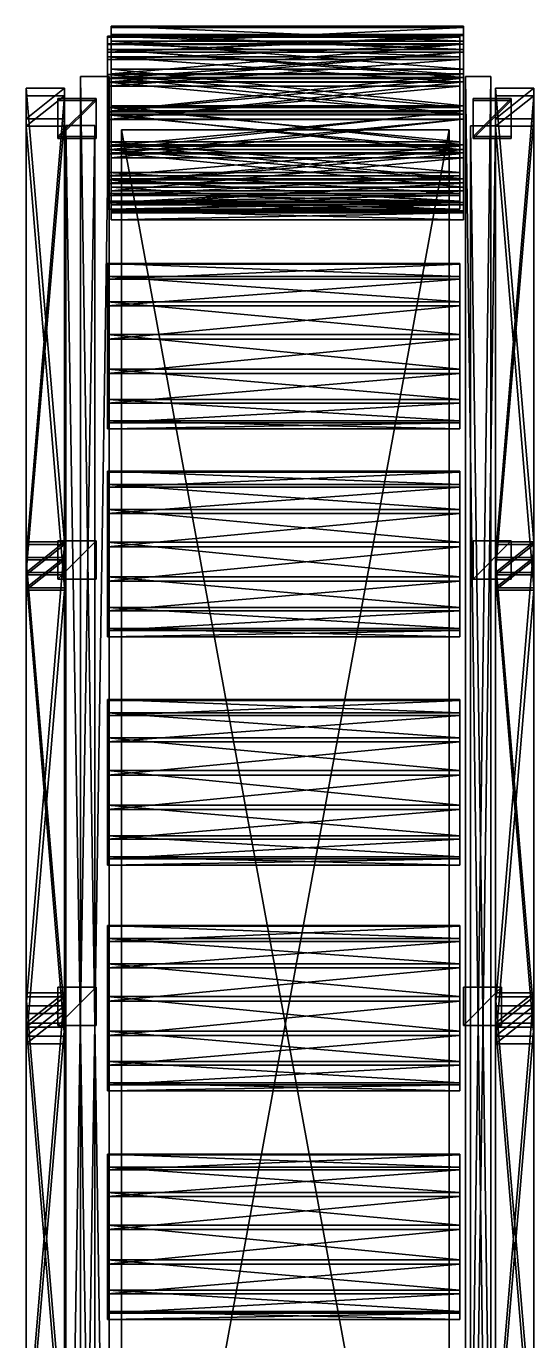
# Model space of a CAD drawing. Header units: millimetres. Extents: x -3897 to -3886, y 6820 to 7007.
# Drawn here: x -3896.8 to -3886.45, y 6979.79 to 7006.59 of the extents above; entities that cross this region are included whole.
import ezdxf

# ---------------------------------------------------------------- set-up
doc = ezdxf.new("R2010")
doc.units = ezdxf.units.MM
doc.header["$MEASUREMENT"] = 0
for name, color, linetype in [('BELT', 7, 'CONTINUOUS'), ('BELT01', 7, 'CONTINUOUS'), ('BELT02', 7, 'CONTINUOUS'), ('BELT03', 7, 'CONTINUOUS'), ('BELT04', 7, 'CONTINUOUS'), ('BELT05', 7, 'CONTINUOUS'), ('LEG', 7, 'CONTINUOUS'), ('LEG01', 7, 'CONTINUOUS'), ('LEG03', 7, 'CONTINUOUS'), ('LEG04', 7, 'CONTINUOUS'), ('LEG05', 7, 'CONTINUOUS'), ('LEG07', 7, 'CONTINUOUS'), ('LEG08', 7, 'CONTINUOUS'), ('LEG09', 7, 'CONTINUOUS'), ('OBJECT01', 7, 'CONTINUOUS'), ('OBJECT02', 7, 'CONTINUOUS'), ('OBJECT04', 7, 'CONTINUOUS'), ('OBJECT05', 7, 'CONTINUOUS'), ('OBJECT07', 7, 'CONTINUOUS'), ('OBJECT08', 7, 'CONTINUOUS'), ('OBJECT09', 7, 'CONTINUOUS'), ('OBJECT10', 7, 'CONTINUOUS'), ('OBJECT11', 7, 'CONTINUOUS'), ('OBJECT12', 7, 'CONTINUOUS'), ('OBJECT14', 7, 'CONTINUOUS'), ('OBJECT15', 7, 'CONTINUOUS'), ('OBJECT16', 7, 'CONTINUOUS')]:
    doc.layers.add(name, color=color, linetype=linetype)

msp = doc.modelspace()

# ---------------------------------------------------------------- meshes
at = {"layer": 'BELT', "color": 7}
mesh = msp.add_polyface(dxfattribs=at)
corners = [(-3894.856, 6968.02, 13.664), (-3888.174, 6968.02, 13.664), (-3888.174, 6968.02, 13.887), (-3894.856, 6968.02, 13.887), (-3894.856, 7004.478, 13.664), (-3888.174, 7004.478, 13.664), (-3888.174, 7004.478, 13.887), (-3894.856, 7004.478, 13.887)]
mesh.append_faces([[corners[k] for k in face] for face in [(0, 2, 3), (0, 5, 1), (1, 6, 2), (2, 7, 3), (3, 4, 0), (4, 6, 5)]], dxfattribs={"vtx0": -1, "color": 7})
mesh.append_faces([[corners[k] for k in face] for face in [(0, 1, 2), (0, 4, 5), (1, 5, 6), (2, 6, 7), (3, 7, 4), (4, 7, 6)]], dxfattribs={"vtx2": -1, "color": 7})
at = {"layer": 'BELT01', "color": 7}
mesh = msp.add_polyface(dxfattribs=at)
corners = [(-3894.856, 6968.02, 17.477), (-3888.174, 6968.02, 17.477), (-3888.174, 6968.02, 17.7), (-3894.856, 6968.02, 17.7), (-3894.856, 7004.478, 17.477), (-3888.174, 7004.478, 17.477), (-3888.174, 7004.478, 17.7), (-3894.856, 7004.478, 17.7)]
mesh.append_faces([[corners[k] for k in face] for face in [(0, 2, 3), (0, 5, 1), (1, 6, 2), (2, 7, 3), (3, 4, 0), (4, 6, 5)]], dxfattribs={"vtx0": -1, "color": 7})
mesh.append_faces([[corners[k] for k in face] for face in [(0, 1, 2), (0, 4, 5), (1, 5, 6), (2, 6, 7), (3, 7, 4), (4, 7, 6)]], dxfattribs={"vtx2": -1, "color": 7})
at = {"layer": 'BELT02', "color": 7}
mesh = msp.add_polyface(dxfattribs=at)
corners = [(-3887.844, 6966.96, 15.514), (-3887.328, 6966.96, 15.514), (-3887.328, 6966.96, 15.956), (-3887.844, 6966.96, 15.956), (-3887.844, 7005.561, 15.514), (-3887.328, 7005.561, 15.514), (-3887.328, 7005.561, 15.956), (-3887.844, 7005.561, 15.956)]
mesh.append_faces([[corners[k] for k in face] for face in [(0, 2, 3), (0, 5, 1), (1, 6, 2), (2, 7, 3), (3, 4, 0), (4, 6, 5)]], dxfattribs={"vtx0": -1, "color": 7})
mesh.append_faces([[corners[k] for k in face] for face in [(0, 1, 2), (0, 4, 5), (1, 5, 6), (2, 6, 7), (3, 7, 4), (4, 7, 6)]], dxfattribs={"vtx2": -1, "color": 7})
at = {"layer": 'BELT03', "color": 7}
mesh = msp.add_polyface(dxfattribs=at)
corners = [(-3895.696, 6966.96, 15.421), (-3895.109, 6966.96, 15.421), (-3895.109, 6966.96, 15.924), (-3895.696, 6966.96, 15.924), (-3895.696, 7005.561, 15.421), (-3895.109, 7005.561, 15.421), (-3895.109, 7005.561, 15.924), (-3895.696, 7005.561, 15.924)]
mesh.append_faces([[corners[k] for k in face] for face in [(0, 2, 3), (0, 5, 1), (1, 6, 2), (2, 7, 3), (3, 4, 0), (4, 6, 5)]], dxfattribs={"vtx0": -1, "color": 7})
mesh.append_faces([[corners[k] for k in face] for face in [(0, 1, 2), (0, 4, 5), (1, 5, 6), (2, 6, 7), (3, 7, 4), (4, 7, 6)]], dxfattribs={"vtx2": -1, "color": 7})
at = {"layer": 'BELT04', "color": 7}
mesh = msp.add_polyface(dxfattribs=at)
corners = [(-3887.745, 6967.965, 7.896), (-3887.23, 6967.965, 7.896), (-3887.23, 6967.965, 8.338), (-3887.745, 6967.965, 8.338), (-3887.745, 7004.556, 7.896), (-3887.23, 7004.556, 7.896), (-3887.23, 7004.556, 8.338), (-3887.745, 7004.556, 8.338)]
mesh.append_faces([[corners[k] for k in face] for face in [(0, 2, 3), (0, 5, 1), (1, 6, 2), (2, 7, 3), (3, 4, 0), (4, 6, 5)]], dxfattribs={"vtx0": -1, "color": 7})
mesh.append_faces([[corners[k] for k in face] for face in [(0, 1, 2), (0, 4, 5), (1, 5, 6), (2, 6, 7), (3, 7, 4), (4, 7, 6)]], dxfattribs={"vtx2": -1, "color": 7})
at = {"layer": 'BELT05', "color": 7}
mesh = msp.add_polyface(dxfattribs=at)
corners = [(-3895.992, 6967.96, 7.892), (-3895.405, 6967.96, 7.892), (-3895.405, 6967.96, 8.322), (-3895.992, 6967.96, 8.322), (-3895.992, 7004.561, 7.892), (-3895.405, 7004.561, 7.892), (-3895.405, 7004.561, 8.322), (-3895.992, 7004.561, 8.322)]
mesh.append_faces([[corners[k] for k in face] for face in [(0, 2, 3), (0, 5, 1), (1, 6, 2), (2, 7, 3), (3, 4, 0), (4, 6, 5)]], dxfattribs={"vtx0": -1, "color": 7})
mesh.append_faces([[corners[k] for k in face] for face in [(0, 1, 2), (0, 4, 5), (1, 5, 6), (2, 6, 7), (3, 7, 4), (4, 7, 6)]], dxfattribs={"vtx2": -1, "color": 7})
at = {"layer": 'LEG', "color": 7}
mesh = msp.add_polyface(dxfattribs=at)
corners = [(-3896.155, 6986.219, 15.454), (-3895.377, 6986.219, 15.454), (-3895.377, 6986.997, 15.454), (-3896.155, 6986.997, 15.454), (-3896.155, 6986.219, 0), (-3895.377, 6986.219, 0), (-3895.377, 6986.997, 0), (-3896.155, 6986.997, 0)]
mesh.append_faces([[corners[k] for k in face] for face in [(0, 2, 3), (0, 5, 1), (1, 6, 2), (2, 7, 3), (3, 4, 0), (4, 6, 5)]], dxfattribs={"vtx0": -1, "color": 7})
mesh.append_faces([[corners[k] for k in face] for face in [(0, 1, 2), (0, 4, 5), (1, 5, 6), (2, 6, 7), (3, 7, 4), (4, 7, 6)]], dxfattribs={"vtx2": -1, "color": 7})
at = {"layer": 'LEG01', "color": 7}
mesh = msp.add_polyface(dxfattribs=at)
corners = [(-3887.885, 6986.219, 15.454), (-3887.107, 6986.219, 15.454), (-3887.107, 6986.997, 15.454), (-3887.885, 6986.997, 15.454), (-3887.885, 6986.219, 0), (-3887.107, 6986.219, 0), (-3887.107, 6986.997, 0), (-3887.885, 6986.997, 0)]
mesh.append_faces([[corners[k] for k in face] for face in [(0, 2, 3), (0, 5, 1), (1, 6, 2), (2, 7, 3), (3, 4, 0), (4, 6, 5)]], dxfattribs={"vtx0": -1, "color": 7})
mesh.append_faces([[corners[k] for k in face] for face in [(0, 1, 2), (0, 4, 5), (1, 5, 6), (2, 6, 7), (3, 7, 4), (4, 7, 6)]], dxfattribs={"vtx2": -1, "color": 7})
at = {"layer": 'LEG03', "color": 7}
mesh = msp.add_polyface(dxfattribs=at)
corners = [(-3896.801, 6995.406, 14.428), (-3896.023, 6995.406, 14.428), (-3896.023, 6996.023, 13.955), (-3896.801, 6996.023, 13.955), (-3896.801, 6985.998, 2.168), (-3896.023, 6985.998, 2.168), (-3896.023, 6986.615, 1.694), (-3896.801, 6986.615, 1.694)]
mesh.append_faces([[corners[k] for k in face] for face in [(0, 2, 3), (0, 5, 1), (1, 6, 2), (2, 7, 3), (3, 4, 0), (4, 6, 5)]], dxfattribs={"vtx0": -1, "color": 7})
mesh.append_faces([[corners[k] for k in face] for face in [(0, 1, 2), (0, 4, 5), (1, 5, 6), (2, 6, 7), (3, 7, 4), (4, 7, 6)]], dxfattribs={"vtx2": -1, "color": 7})
at = {"layer": 'LEG04', "color": 7}
mesh = msp.add_polyface(dxfattribs=at)
corners = [(-3896.801, 6986.263, 14.428), (-3896.023, 6986.263, 14.428), (-3896.023, 6986.88, 13.955), (-3896.801, 6986.88, 13.955), (-3896.801, 6976.855, 2.168), (-3896.023, 6976.855, 2.168), (-3896.023, 6977.472, 1.694), (-3896.801, 6977.472, 1.694)]
mesh.append_faces([[corners[k] for k in face] for face in [(0, 2, 3), (0, 5, 1), (1, 6, 2), (2, 7, 3), (3, 4, 0), (4, 6, 5)]], dxfattribs={"vtx0": -1, "color": 7})
mesh.append_faces([[corners[k] for k in face] for face in [(0, 1, 2), (0, 4, 5), (1, 5, 6), (2, 6, 7), (3, 7, 4), (4, 7, 6)]], dxfattribs={"vtx2": -1, "color": 7})
at = {"layer": 'LEG05', "color": 7}
mesh = msp.add_polyface(dxfattribs=at)
corners = [(-3896.801, 7004.549, 14.428), (-3896.023, 7004.549, 14.428), (-3896.023, 7005.166, 13.955), (-3896.801, 7005.166, 13.955), (-3896.801, 6995.141, 2.168), (-3896.023, 6995.141, 2.168), (-3896.023, 6995.758, 1.694), (-3896.801, 6995.758, 1.694)]
mesh.append_faces([[corners[k] for k in face] for face in [(0, 2, 3), (0, 5, 1), (1, 6, 2), (2, 7, 3), (3, 4, 0), (4, 6, 5)]], dxfattribs={"vtx0": -1, "color": 7})
mesh.append_faces([[corners[k] for k in face] for face in [(0, 1, 2), (0, 4, 5), (1, 5, 6), (2, 6, 7), (3, 7, 4), (4, 7, 6)]], dxfattribs={"vtx2": -1, "color": 7})
at = {"layer": 'LEG07', "color": 7}
mesh = msp.add_polyface(dxfattribs=at)
corners = [(-3896.801, 6976.932, 14.02), (-3896.023, 6976.932, 14.02), (-3896.023, 6977.556, 14.485), (-3896.801, 6977.556, 14.485), (-3896.801, 6986.179, 1.637), (-3896.023, 6986.179, 1.637), (-3896.023, 6986.802, 2.103), (-3896.801, 6986.802, 2.103)]
mesh.append_faces([[corners[k] for k in face] for face in [(0, 2, 3), (0, 5, 1), (1, 6, 2), (2, 7, 3), (3, 4, 0), (4, 6, 5)]], dxfattribs={"vtx0": -1, "color": 7})
mesh.append_faces([[corners[k] for k in face] for face in [(0, 1, 2), (0, 4, 5), (1, 5, 6), (2, 6, 7), (3, 7, 4), (4, 7, 6)]], dxfattribs={"vtx2": -1, "color": 7})
at = {"layer": 'LEG08', "color": 7}
mesh = msp.add_polyface(dxfattribs=at)
corners = [(-3896.801, 6985.841, 14.02), (-3896.023, 6985.841, 14.02), (-3896.023, 6986.464, 14.485), (-3896.801, 6986.464, 14.485), (-3896.801, 6995.088, 1.637), (-3896.023, 6995.088, 1.637), (-3896.023, 6995.711, 2.103), (-3896.801, 6995.711, 2.103)]
mesh.append_faces([[corners[k] for k in face] for face in [(0, 2, 3), (0, 5, 1), (1, 6, 2), (2, 7, 3), (3, 4, 0), (4, 6, 5)]], dxfattribs={"vtx0": -1, "color": 7})
mesh.append_faces([[corners[k] for k in face] for face in [(0, 1, 2), (0, 4, 5), (1, 5, 6), (2, 6, 7), (3, 7, 4), (4, 7, 6)]], dxfattribs={"vtx2": -1, "color": 7})
at = {"layer": 'LEG09', "color": 7}
mesh = msp.add_polyface(dxfattribs=at)
corners = [(-3896.801, 6995.453, 14.02), (-3896.023, 6995.453, 14.02), (-3896.023, 6996.076, 14.485), (-3896.801, 6996.076, 14.485), (-3896.801, 7004.699, 1.637), (-3896.023, 7004.699, 1.637), (-3896.023, 7005.323, 2.103), (-3896.801, 7005.323, 2.103)]
mesh.append_faces([[corners[k] for k in face] for face in [(0, 2, 3), (0, 5, 1), (1, 6, 2), (2, 7, 3), (3, 4, 0), (4, 6, 5)]], dxfattribs={"vtx0": -1, "color": 7})
mesh.append_faces([[corners[k] for k in face] for face in [(0, 1, 2), (0, 4, 5), (1, 5, 6), (2, 6, 7), (3, 7, 4), (4, 7, 6)]], dxfattribs={"vtx2": -1, "color": 7})
at = {"layer": 'OBJECT01', "color": 7}
mesh = msp.add_polyface(dxfattribs=at)
corners = [(-3896.155, 6995.317, 15.454), (-3895.377, 6995.317, 15.454), (-3895.377, 6996.095, 15.454), (-3896.155, 6996.095, 15.454), (-3896.155, 6995.317, 0), (-3895.377, 6995.317, 0), (-3895.377, 6996.095, 0), (-3896.155, 6996.095, 0), (-3887.688, 6995.317, 15.454), (-3886.91, 6995.317, 15.454), (-3886.91, 6996.095, 15.454), (-3887.688, 6996.095, 15.454), (-3887.688, 6995.317, 0), (-3886.91, 6995.317, 0), (-3886.91, 6996.095, 0), (-3887.688, 6996.095, 0)]
mesh.append_faces([[corners[k] for k in face] for face in [(0, 2, 3), (0, 5, 1), (1, 6, 2), (2, 7, 3), (3, 4, 0), (4, 6, 5), (8, 10, 11), (8, 13, 9), (9, 14, 10), (10, 15, 11), (11, 12, 8), (12, 14, 13)]], dxfattribs={"vtx0": -1, "color": 7})
mesh.append_faces([[corners[k] for k in face] for face in [(0, 1, 2), (0, 4, 5), (1, 5, 6), (2, 6, 7), (3, 7, 4), (4, 7, 6), (8, 9, 10), (8, 12, 13), (9, 13, 14), (10, 14, 15), (11, 15, 12), (12, 15, 14)]], dxfattribs={"vtx2": -1, "color": 7})
at = {"layer": 'OBJECT02', "color": 7}
mesh = msp.add_polyface(dxfattribs=at)
corners = [(-3896.155, 7004.341, 15.454), (-3895.377, 7004.341, 15.454), (-3895.377, 7005.118, 15.454), (-3896.155, 7005.118, 15.454), (-3896.155, 7004.341, 0), (-3895.377, 7004.341, 0), (-3895.377, 7005.118, 0), (-3896.155, 7005.118, 0), (-3887.688, 7004.341, 15.454), (-3886.91, 7004.341, 15.454), (-3886.91, 7005.118, 15.454), (-3887.688, 7005.118, 15.454), (-3887.688, 7004.341, 0), (-3886.91, 7004.341, 0), (-3886.91, 7005.118, 0), (-3887.688, 7005.118, 0)]
mesh.append_faces([[corners[k] for k in face] for face in [(0, 2, 3), (0, 5, 1), (1, 6, 2), (2, 7, 3), (3, 4, 0), (4, 6, 5), (8, 10, 11), (8, 13, 9), (9, 14, 10), (10, 15, 11), (11, 12, 8), (12, 14, 13)]], dxfattribs={"vtx0": -1, "color": 7})
mesh.append_faces([[corners[k] for k in face] for face in [(0, 1, 2), (0, 4, 5), (1, 5, 6), (2, 6, 7), (3, 7, 4), (4, 7, 6), (8, 9, 10), (8, 12, 13), (9, 13, 14), (10, 14, 15), (11, 15, 12), (12, 15, 14)]], dxfattribs={"vtx2": -1, "color": 7})
at = {"layer": 'OBJECT04', "color": 7}
mesh = msp.add_polyface(dxfattribs=at)
corners = [(-3896.155, 7004.297, 15.454), (-3895.377, 7004.297, 15.454), (-3895.377, 7005.075, 15.454), (-3896.155, 7005.075, 15.454), (-3896.155, 7004.297, 0), (-3895.377, 7004.297, 0), (-3895.377, 7005.075, 0), (-3896.155, 7005.075, 0), (-3887.688, 7004.297, 15.454), (-3886.91, 7004.297, 15.454), (-3886.91, 7005.075, 15.454), (-3887.688, 7005.075, 15.454), (-3887.688, 7004.297, 0), (-3886.91, 7004.297, 0), (-3886.91, 7005.075, 0), (-3887.688, 7005.075, 0)]
mesh.append_faces([[corners[k] for k in face] for face in [(0, 2, 3), (0, 5, 1), (1, 6, 2), (2, 7, 3), (3, 4, 0), (4, 6, 5), (8, 10, 11), (8, 13, 9), (9, 14, 10), (10, 15, 11), (11, 12, 8), (12, 14, 13)]], dxfattribs={"vtx0": -1, "color": 7})
mesh.append_faces([[corners[k] for k in face] for face in [(0, 1, 2), (0, 4, 5), (1, 5, 6), (2, 6, 7), (3, 7, 4), (4, 7, 6), (8, 9, 10), (8, 12, 13), (9, 13, 14), (10, 14, 15), (11, 15, 12), (12, 15, 14)]], dxfattribs={"vtx2": -1, "color": 7})
at = {"layer": 'OBJECT05', "color": 7}
mesh = msp.add_polyface(dxfattribs=at)
corners = [(-3887.959, 7003.175, 14.965), (-3895.142, 7003.606, 14.404), (-3887.959, 7003.606, 14.404), (-3895.142, 7003.175, 14.965), (-3895.142, 7004.229, 14.067), (-3887.959, 7004.229, 14.067), (-3895.142, 7004.934, 14.012), (-3887.959, 7004.934, 14.012), (-3895.142, 7005.601, 14.249), (-3887.959, 7005.601, 14.249), (-3895.142, 7006.114, 14.737), (-3887.959, 7006.114, 14.737), (-3895.142, 7006.384, 15.391), (-3887.959, 7006.384, 15.391), (-3895.142, 7006.365, 16.099), (-3887.959, 7006.365, 16.099), (-3895.142, 7006.06, 16.737), (-3887.959, 7006.06, 16.737), (-3895.142, 7005.521, 17.196), (-3887.959, 7005.521, 17.196), (-3895.142, 7004.842, 17.397), (-3887.959, 7004.842, 17.397), (-3895.142, 7004.14, 17.304), (-3887.959, 7004.14, 17.304), (-3895.142, 7003.537, 16.933), (-3887.959, 7003.537, 16.933), (-3895.142, 7003.137, 16.349), (-3887.959, 7003.137, 16.349), (-3895.142, 7003.009, 15.653), (-3887.959, 7003.009, 15.653), (-3887.959, 7004.71, 15.7), (-3895.142, 7004.71, 15.7)]
mesh.append_faces([[corners[k] for k in face] for face in [(0, 1, 2), (2, 4, 5), (5, 6, 7), (7, 8, 9), (9, 10, 11), (11, 12, 13), (13, 14, 15), (15, 16, 17), (17, 18, 19), (19, 20, 21), (21, 22, 23), (23, 24, 25), (25, 26, 27), (27, 28, 29), (29, 3, 0)]], dxfattribs={"vtx0": -1, "color": 7})
mesh.append_faces([[corners[k] for k in face] for face in [(2, 30, 0), (5, 30, 2), (7, 30, 5), (9, 30, 7), (11, 30, 9), (13, 30, 11), (15, 30, 13), (17, 30, 15), (19, 30, 17), (21, 30, 19), (23, 30, 21), (25, 30, 23), (27, 30, 25), (29, 30, 27), (0, 30, 29), (3, 31, 1), (1, 31, 4), (4, 31, 6), (6, 31, 8), (8, 31, 10), (10, 31, 12), (12, 31, 14), (14, 31, 16), (16, 31, 18), (18, 31, 20), (20, 31, 22), (22, 31, 24), (24, 31, 26), (26, 31, 28), (28, 31, 3)]], dxfattribs={"vtx0": -1, "vtx1": -1, "color": 7})
mesh.append_faces([[corners[k] for k in face] for face in [(0, 3, 1), (2, 1, 4), (5, 4, 6), (7, 6, 8), (9, 8, 10), (11, 10, 12), (13, 12, 14), (15, 14, 16), (17, 16, 18), (19, 18, 20), (21, 20, 22), (23, 22, 24), (25, 24, 26), (27, 26, 28), (29, 28, 3)]], dxfattribs={"vtx2": -1, "color": 7})
at = {"layer": 'OBJECT07', "color": 7}
mesh = msp.add_polyface(dxfattribs=at)
corners = [(-3887.231, 6977.12, 14.428), (-3886.453, 6977.12, 14.428), (-3886.453, 6977.737, 13.955), (-3887.231, 6977.737, 13.955), (-3887.231, 6967.712, 2.168), (-3886.453, 6967.712, 2.168), (-3886.453, 6968.329, 1.694), (-3887.231, 6968.329, 1.694), (-3887.231, 6995.406, 14.428), (-3886.453, 6995.406, 14.428), (-3886.453, 6996.023, 13.955), (-3887.231, 6996.023, 13.955), (-3887.231, 6985.998, 2.168), (-3886.453, 6985.998, 2.168), (-3886.453, 6986.615, 1.694), (-3887.231, 6986.615, 1.694), (-3887.231, 6986.263, 14.428), (-3886.453, 6986.263, 14.428), (-3886.453, 6986.88, 13.955), (-3887.231, 6986.88, 13.955), (-3887.231, 6976.855, 2.168), (-3886.453, 6976.855, 2.168), (-3886.453, 6977.472, 1.694), (-3887.231, 6977.472, 1.694), (-3887.231, 7004.549, 14.428), (-3886.453, 7004.549, 14.428), (-3886.453, 7005.166, 13.955), (-3887.231, 7005.166, 13.955), (-3887.231, 6995.141, 2.168), (-3886.453, 6995.141, 2.168), (-3886.453, 6995.758, 1.694), (-3887.231, 6995.758, 1.694), (-3887.231, 6967.789, 14.02), (-3886.453, 6967.789, 14.02), (-3886.453, 6968.413, 14.485), (-3887.231, 6968.413, 14.485), (-3887.231, 6977.036, 1.637), (-3886.453, 6977.036, 1.637), (-3886.453, 6977.659, 2.103), (-3887.231, 6977.659, 2.103), (-3887.231, 6976.932, 14.02), (-3886.453, 6976.932, 14.02), (-3886.453, 6977.556, 14.485), (-3887.231, 6977.556, 14.485), (-3887.231, 6986.179, 1.637), (-3886.453, 6986.179, 1.637), (-3886.453, 6986.802, 2.103), (-3887.231, 6986.802, 2.103), (-3887.231, 6985.841, 14.02), (-3886.453, 6985.841, 14.02), (-3886.453, 6986.464, 14.485), (-3887.231, 6986.464, 14.485), (-3887.231, 6995.088, 1.637), (-3886.453, 6995.088, 1.637), (-3886.453, 6995.711, 2.103), (-3887.231, 6995.711, 2.103), (-3887.231, 6995.453, 14.02), (-3886.453, 6995.453, 14.02), (-3886.453, 6996.076, 14.485), (-3887.231, 6996.076, 14.485), (-3887.231, 7004.699, 1.637), (-3886.453, 7004.699, 1.637), (-3886.453, 7005.323, 2.103), (-3887.231, 7005.323, 2.103)]
mesh.append_faces([[corners[k] for k in face] for face in [(0, 2, 3), (0, 5, 1), (1, 6, 2), (2, 7, 3), (3, 4, 0), (4, 6, 5), (8, 10, 11), (8, 13, 9), (9, 14, 10), (10, 15, 11), (11, 12, 8), (12, 14, 13), (16, 18, 19), (16, 21, 17), (17, 22, 18), (18, 23, 19), (19, 20, 16), (20, 22, 21), (24, 26, 27), (24, 29, 25), (25, 30, 26), (26, 31, 27), (27, 28, 24), (28, 30, 29), (32, 34, 35), (32, 37, 33), (33, 38, 34), (34, 39, 35), (35, 36, 32), (36, 38, 37), (40, 42, 43), (40, 45, 41), (41, 46, 42), (42, 47, 43), (43, 44, 40), (44, 46, 45), (48, 50, 51), (48, 53, 49), (49, 54, 50), (50, 55, 51), (51, 52, 48), (52, 54, 53), (56, 58, 59), (56, 61, 57), (57, 62, 58), (58, 63, 59), (59, 60, 56), (60, 62, 61)]], dxfattribs={"vtx0": -1, "color": 7})
mesh.append_faces([[corners[k] for k in face] for face in [(0, 1, 2), (0, 4, 5), (1, 5, 6), (2, 6, 7), (3, 7, 4), (4, 7, 6), (8, 9, 10), (8, 12, 13), (9, 13, 14), (10, 14, 15), (11, 15, 12), (12, 15, 14), (16, 17, 18), (16, 20, 21), (17, 21, 22), (18, 22, 23), (19, 23, 20), (20, 23, 22), (24, 25, 26), (24, 28, 29), (25, 29, 30), (26, 30, 31), (27, 31, 28), (28, 31, 30), (32, 33, 34), (32, 36, 37), (33, 37, 38), (34, 38, 39), (35, 39, 36), (36, 39, 38), (40, 41, 42), (40, 44, 45), (41, 45, 46), (42, 46, 47), (43, 47, 44), (44, 47, 46), (48, 49, 50), (48, 52, 53), (49, 53, 54), (50, 54, 55), (51, 55, 52), (52, 55, 54), (56, 57, 58), (56, 60, 61), (57, 61, 62), (58, 62, 63), (59, 63, 60), (60, 63, 62)]], dxfattribs={"vtx2": -1, "color": 7})
at = {"layer": 'OBJECT08', "color": 7}
mesh = msp.add_polyface(dxfattribs=at)
corners = [(-3887.959, 6985.047, 14.965), (-3895.142, 6985.479, 14.404), (-3887.959, 6985.479, 14.404), (-3895.142, 6985.047, 14.965), (-3895.142, 6986.101, 14.067), (-3887.959, 6986.101, 14.067), (-3895.142, 6986.807, 14.012), (-3887.959, 6986.807, 14.012), (-3895.142, 6987.474, 14.249), (-3887.959, 6987.474, 14.249), (-3895.142, 6987.987, 14.737), (-3887.959, 6987.987, 14.737), (-3895.142, 6988.257, 15.391), (-3887.959, 6988.257, 15.391), (-3895.142, 6988.238, 16.099), (-3887.959, 6988.238, 16.099), (-3895.142, 6987.932, 16.737), (-3887.959, 6987.932, 16.737), (-3895.142, 6987.393, 17.196), (-3887.959, 6987.393, 17.196), (-3895.142, 6986.715, 17.397), (-3887.959, 6986.715, 17.397), (-3895.142, 6986.013, 17.304), (-3887.959, 6986.013, 17.304), (-3895.142, 6985.41, 16.933), (-3887.959, 6985.41, 16.933), (-3895.142, 6985.009, 16.349), (-3887.959, 6985.009, 16.349), (-3895.142, 6984.881, 15.653), (-3887.959, 6984.881, 15.653), (-3887.959, 6986.583, 15.7), (-3895.142, 6986.583, 15.7)]
mesh.append_faces([[corners[k] for k in face] for face in [(0, 1, 2), (2, 4, 5), (5, 6, 7), (7, 8, 9), (9, 10, 11), (11, 12, 13), (13, 14, 15), (15, 16, 17), (17, 18, 19), (19, 20, 21), (21, 22, 23), (23, 24, 25), (25, 26, 27), (27, 28, 29), (29, 3, 0)]], dxfattribs={"vtx0": -1, "color": 7})
mesh.append_faces([[corners[k] for k in face] for face in [(2, 30, 0), (5, 30, 2), (7, 30, 5), (9, 30, 7), (11, 30, 9), (13, 30, 11), (15, 30, 13), (17, 30, 15), (19, 30, 17), (21, 30, 19), (23, 30, 21), (25, 30, 23), (27, 30, 25), (29, 30, 27), (0, 30, 29), (3, 31, 1), (1, 31, 4), (4, 31, 6), (6, 31, 8), (8, 31, 10), (10, 31, 12), (12, 31, 14), (14, 31, 16), (16, 31, 18), (18, 31, 20), (20, 31, 22), (22, 31, 24), (24, 31, 26), (26, 31, 28), (28, 31, 3)]], dxfattribs={"vtx0": -1, "vtx1": -1, "color": 7})
mesh.append_faces([[corners[k] for k in face] for face in [(0, 3, 1), (2, 1, 4), (5, 4, 6), (7, 6, 8), (9, 8, 10), (11, 10, 12), (13, 12, 14), (15, 14, 16), (17, 16, 18), (19, 18, 20), (21, 20, 22), (23, 22, 24), (25, 24, 26), (27, 26, 28), (29, 28, 3)]], dxfattribs={"vtx2": -1, "color": 7})
at = {"layer": 'OBJECT09', "color": 7}
mesh = msp.add_polyface(dxfattribs=at)
corners = [(-3887.959, 6994.307, 14.965), (-3895.142, 6994.739, 14.404), (-3887.959, 6994.739, 14.404), (-3895.142, 6994.307, 14.965), (-3895.142, 6995.361, 14.067), (-3887.959, 6995.361, 14.067), (-3895.142, 6996.067, 14.012), (-3887.959, 6996.067, 14.012), (-3895.142, 6996.734, 14.249), (-3887.959, 6996.734, 14.249), (-3895.142, 6997.247, 14.737), (-3887.959, 6997.247, 14.737), (-3895.142, 6997.517, 15.391), (-3887.959, 6997.517, 15.391), (-3895.142, 6997.498, 16.099), (-3887.959, 6997.498, 16.099), (-3895.142, 6997.192, 16.737), (-3887.959, 6997.192, 16.737), (-3895.142, 6996.654, 17.196), (-3887.959, 6996.654, 17.196), (-3895.142, 6995.975, 17.397), (-3887.959, 6995.975, 17.397), (-3895.142, 6995.273, 17.304), (-3887.959, 6995.273, 17.304), (-3895.142, 6994.67, 16.933), (-3887.959, 6994.67, 16.933), (-3895.142, 6994.27, 16.349), (-3887.959, 6994.27, 16.349), (-3895.142, 6994.141, 15.653), (-3887.959, 6994.141, 15.653), (-3887.959, 6995.843, 15.7), (-3895.142, 6995.843, 15.7)]
mesh.append_faces([[corners[k] for k in face] for face in [(0, 1, 2), (2, 4, 5), (5, 6, 7), (7, 8, 9), (9, 10, 11), (11, 12, 13), (13, 14, 15), (15, 16, 17), (17, 18, 19), (19, 20, 21), (21, 22, 23), (23, 24, 25), (25, 26, 27), (27, 28, 29), (29, 3, 0)]], dxfattribs={"vtx0": -1, "color": 7})
mesh.append_faces([[corners[k] for k in face] for face in [(2, 30, 0), (5, 30, 2), (7, 30, 5), (9, 30, 7), (11, 30, 9), (13, 30, 11), (15, 30, 13), (17, 30, 15), (19, 30, 17), (21, 30, 19), (23, 30, 21), (25, 30, 23), (27, 30, 25), (29, 30, 27), (0, 30, 29), (3, 31, 1), (1, 31, 4), (4, 31, 6), (6, 31, 8), (8, 31, 10), (10, 31, 12), (12, 31, 14), (14, 31, 16), (16, 31, 18), (18, 31, 20), (20, 31, 22), (22, 31, 24), (24, 31, 26), (26, 31, 28), (28, 31, 3)]], dxfattribs={"vtx0": -1, "vtx1": -1, "color": 7})
mesh.append_faces([[corners[k] for k in face] for face in [(0, 3, 1), (2, 1, 4), (5, 4, 6), (7, 6, 8), (9, 8, 10), (11, 10, 12), (13, 12, 14), (15, 14, 16), (17, 16, 18), (19, 18, 20), (21, 20, 22), (23, 22, 24), (25, 24, 26), (27, 26, 28), (29, 28, 3)]], dxfattribs={"vtx2": -1, "color": 7})
at = {"layer": 'OBJECT10', "color": 7}
mesh = msp.add_polyface(dxfattribs=at)
corners = [(-3887.959, 7003.023, 14.965), (-3895.142, 7003.454, 14.404), (-3887.959, 7003.454, 14.404), (-3895.142, 7003.023, 14.965), (-3895.142, 7004.077, 14.067), (-3887.959, 7004.077, 14.067), (-3895.142, 7004.782, 14.012), (-3887.959, 7004.782, 14.012), (-3895.142, 7005.449, 14.249), (-3887.959, 7005.449, 14.249), (-3895.142, 7005.962, 14.737), (-3887.959, 7005.962, 14.737), (-3895.142, 7006.232, 15.391), (-3887.959, 7006.232, 15.391), (-3895.142, 7006.213, 16.099), (-3887.959, 7006.213, 16.099), (-3895.142, 7005.908, 16.737), (-3887.959, 7005.908, 16.737), (-3895.142, 7005.369, 17.196), (-3887.959, 7005.369, 17.196), (-3895.142, 7004.69, 17.397), (-3887.959, 7004.69, 17.397), (-3895.142, 7003.989, 17.304), (-3887.959, 7003.989, 17.304), (-3895.142, 7003.385, 16.933), (-3887.959, 7003.385, 16.933), (-3895.142, 7002.985, 16.349), (-3887.959, 7002.985, 16.349), (-3895.142, 7002.857, 15.653), (-3887.959, 7002.857, 15.653), (-3887.959, 7004.558, 15.7), (-3895.142, 7004.558, 15.7)]
mesh.append_faces([[corners[k] for k in face] for face in [(0, 1, 2), (2, 4, 5), (5, 6, 7), (7, 8, 9), (9, 10, 11), (11, 12, 13), (13, 14, 15), (15, 16, 17), (17, 18, 19), (19, 20, 21), (21, 22, 23), (23, 24, 25), (25, 26, 27), (27, 28, 29), (29, 3, 0)]], dxfattribs={"vtx0": -1, "color": 7})
mesh.append_faces([[corners[k] for k in face] for face in [(2, 30, 0), (5, 30, 2), (7, 30, 5), (9, 30, 7), (11, 30, 9), (13, 30, 11), (15, 30, 13), (17, 30, 15), (19, 30, 17), (21, 30, 19), (23, 30, 21), (25, 30, 23), (27, 30, 25), (29, 30, 27), (0, 30, 29), (3, 31, 1), (1, 31, 4), (4, 31, 6), (6, 31, 8), (8, 31, 10), (10, 31, 12), (12, 31, 14), (14, 31, 16), (16, 31, 18), (18, 31, 20), (20, 31, 22), (22, 31, 24), (24, 31, 26), (26, 31, 28), (28, 31, 3)]], dxfattribs={"vtx0": -1, "vtx1": -1, "color": 7})
mesh.append_faces([[corners[k] for k in face] for face in [(0, 3, 1), (2, 1, 4), (5, 4, 6), (7, 6, 8), (9, 8, 10), (11, 10, 12), (13, 12, 14), (15, 14, 16), (17, 16, 18), (19, 18, 20), (21, 20, 22), (23, 22, 24), (25, 24, 26), (27, 26, 28), (29, 28, 3)]], dxfattribs={"vtx2": -1, "color": 7})
at = {"layer": 'OBJECT11', "color": 7}
mesh = msp.add_polyface(dxfattribs=at)
corners = [(-3887.885, 7002.825, 14.892), (-3895.068, 7003.308, 14.263), (-3887.885, 7003.308, 14.263), (-3895.068, 7002.825, 14.892), (-3895.068, 7004.005, 13.886), (-3887.885, 7004.005, 13.886), (-3895.068, 7004.796, 13.824), (-3887.885, 7004.796, 13.824), (-3895.068, 7005.543, 14.09), (-3887.885, 7005.543, 14.09), (-3895.068, 7006.117, 14.636), (-3887.885, 7006.117, 14.636), (-3895.068, 7006.42, 15.369), (-3887.885, 7006.42, 15.369), (-3895.068, 7006.398, 16.161), (-3887.885, 7006.398, 16.161), (-3895.068, 7006.056, 16.876), (-3887.885, 7006.056, 16.876), (-3895.068, 7005.453, 17.391), (-3887.885, 7005.453, 17.391), (-3895.068, 7004.693, 17.615), (-3887.885, 7004.693, 17.615), (-3895.068, 7003.907, 17.511), (-3887.885, 7003.907, 17.511), (-3895.068, 7003.231, 17.096), (-3887.885, 7003.231, 17.096), (-3895.068, 7002.783, 16.442), (-3887.885, 7002.783, 16.442), (-3895.068, 7002.639, 15.662), (-3887.885, 7002.639, 15.662), (-3887.885, 7004.545, 15.714), (-3895.068, 7004.545, 15.714)]
mesh.append_faces([[corners[k] for k in face] for face in [(0, 1, 2), (2, 4, 5), (5, 6, 7), (7, 8, 9), (9, 10, 11), (11, 12, 13), (13, 14, 15), (15, 16, 17), (17, 18, 19), (19, 20, 21), (21, 22, 23), (23, 24, 25), (25, 26, 27), (27, 28, 29), (29, 3, 0)]], dxfattribs={"vtx0": -1, "color": 7})
mesh.append_faces([[corners[k] for k in face] for face in [(2, 30, 0), (5, 30, 2), (7, 30, 5), (9, 30, 7), (11, 30, 9), (13, 30, 11), (15, 30, 13), (17, 30, 15), (19, 30, 17), (21, 30, 19), (23, 30, 21), (25, 30, 23), (27, 30, 25), (29, 30, 27), (0, 30, 29), (3, 31, 1), (1, 31, 4), (4, 31, 6), (6, 31, 8), (8, 31, 10), (10, 31, 12), (12, 31, 14), (14, 31, 16), (16, 31, 18), (18, 31, 20), (20, 31, 22), (22, 31, 24), (24, 31, 26), (26, 31, 28), (28, 31, 3)]], dxfattribs={"vtx0": -1, "vtx1": -1, "color": 7})
mesh.append_faces([[corners[k] for k in face] for face in [(0, 3, 1), (2, 1, 4), (5, 4, 6), (7, 6, 8), (9, 8, 10), (11, 10, 12), (13, 12, 14), (15, 14, 16), (17, 16, 18), (19, 18, 20), (21, 20, 22), (23, 22, 24), (25, 24, 26), (27, 26, 28), (29, 28, 3)]], dxfattribs={"vtx2": -1, "color": 7})
at = {"layer": 'OBJECT12', "color": 7}
mesh = msp.add_polyface(dxfattribs=at)
corners = [(-3887.885, 7002.992, 14.892), (-3895.068, 7003.475, 14.263), (-3887.885, 7003.475, 14.263), (-3895.068, 7002.992, 14.892), (-3895.068, 7004.172, 13.886), (-3887.885, 7004.172, 13.886), (-3895.068, 7004.963, 13.824), (-3887.885, 7004.963, 13.824), (-3895.068, 7005.71, 14.09), (-3887.885, 7005.71, 14.09), (-3895.068, 7006.284, 14.636), (-3887.885, 7006.284, 14.636), (-3895.068, 7006.587, 15.369), (-3887.885, 7006.587, 15.369), (-3895.068, 7006.565, 16.161), (-3887.885, 7006.565, 16.161), (-3895.068, 7006.223, 16.876), (-3887.885, 7006.223, 16.876), (-3895.068, 7005.62, 17.391), (-3887.885, 7005.62, 17.391), (-3895.068, 7004.86, 17.615), (-3887.885, 7004.86, 17.615), (-3895.068, 7004.074, 17.511), (-3887.885, 7004.074, 17.511), (-3895.068, 7003.398, 17.096), (-3887.885, 7003.398, 17.096), (-3895.068, 7002.95, 16.442), (-3887.885, 7002.95, 16.442), (-3895.068, 7002.806, 15.662), (-3887.885, 7002.806, 15.662), (-3887.885, 7004.712, 15.714), (-3895.068, 7004.712, 15.714)]
mesh.append_faces([[corners[k] for k in face] for face in [(0, 1, 2), (2, 4, 5), (5, 6, 7), (7, 8, 9), (9, 10, 11), (11, 12, 13), (13, 14, 15), (15, 16, 17), (17, 18, 19), (19, 20, 21), (21, 22, 23), (23, 24, 25), (25, 26, 27), (27, 28, 29), (29, 3, 0)]], dxfattribs={"vtx0": -1, "color": 7})
mesh.append_faces([[corners[k] for k in face] for face in [(2, 30, 0), (5, 30, 2), (7, 30, 5), (9, 30, 7), (11, 30, 9), (13, 30, 11), (15, 30, 13), (17, 30, 15), (19, 30, 17), (21, 30, 19), (23, 30, 21), (25, 30, 23), (27, 30, 25), (29, 30, 27), (0, 30, 29), (3, 31, 1), (1, 31, 4), (4, 31, 6), (6, 31, 8), (8, 31, 10), (10, 31, 12), (12, 31, 14), (14, 31, 16), (16, 31, 18), (18, 31, 20), (20, 31, 22), (22, 31, 24), (24, 31, 26), (26, 31, 28), (28, 31, 3)]], dxfattribs={"vtx0": -1, "vtx1": -1, "color": 7})
mesh.append_faces([[corners[k] for k in face] for face in [(0, 3, 1), (2, 1, 4), (5, 4, 6), (7, 6, 8), (9, 8, 10), (11, 10, 12), (13, 12, 14), (15, 14, 16), (17, 16, 18), (19, 18, 20), (21, 20, 22), (23, 22, 24), (25, 24, 26), (27, 26, 28), (29, 28, 3)]], dxfattribs={"vtx2": -1, "color": 7})
at = {"layer": 'OBJECT14', "color": 7}
mesh = msp.add_polyface(dxfattribs=at)
corners = [(-3887.959, 6980.387, 14.965), (-3895.142, 6980.818, 14.404), (-3887.959, 6980.818, 14.404), (-3895.142, 6980.387, 14.965), (-3895.142, 6981.44, 14.067), (-3887.959, 6981.44, 14.067), (-3895.142, 6982.146, 14.012), (-3887.959, 6982.146, 14.012), (-3895.142, 6982.813, 14.249), (-3887.959, 6982.813, 14.249), (-3895.142, 6983.326, 14.737), (-3887.959, 6983.326, 14.737), (-3895.142, 6983.596, 15.391), (-3887.959, 6983.596, 15.391), (-3895.142, 6983.577, 16.099), (-3887.959, 6983.577, 16.099), (-3895.142, 6983.271, 16.737), (-3887.959, 6983.271, 16.737), (-3895.142, 6982.733, 17.196), (-3887.959, 6982.733, 17.196), (-3895.142, 6982.054, 17.397), (-3887.959, 6982.054, 17.397), (-3895.142, 6981.352, 17.304), (-3887.959, 6981.352, 17.304), (-3895.142, 6980.749, 16.933), (-3887.959, 6980.749, 16.933), (-3895.142, 6980.349, 16.349), (-3887.959, 6980.349, 16.349), (-3895.142, 6980.221, 15.653), (-3887.959, 6980.221, 15.653), (-3887.959, 6981.922, 15.7), (-3895.142, 6981.922, 15.7)]
mesh.append_faces([[corners[k] for k in face] for face in [(0, 1, 2), (2, 4, 5), (5, 6, 7), (7, 8, 9), (9, 10, 11), (11, 12, 13), (13, 14, 15), (15, 16, 17), (17, 18, 19), (19, 20, 21), (21, 22, 23), (23, 24, 25), (25, 26, 27), (27, 28, 29), (29, 3, 0)]], dxfattribs={"vtx0": -1, "color": 7})
mesh.append_faces([[corners[k] for k in face] for face in [(2, 30, 0), (5, 30, 2), (7, 30, 5), (9, 30, 7), (11, 30, 9), (13, 30, 11), (15, 30, 13), (17, 30, 15), (19, 30, 17), (21, 30, 19), (23, 30, 21), (25, 30, 23), (27, 30, 25), (29, 30, 27), (0, 30, 29), (3, 31, 1), (1, 31, 4), (4, 31, 6), (6, 31, 8), (8, 31, 10), (10, 31, 12), (12, 31, 14), (14, 31, 16), (16, 31, 18), (18, 31, 20), (20, 31, 22), (22, 31, 24), (24, 31, 26), (26, 31, 28), (28, 31, 3)]], dxfattribs={"vtx0": -1, "vtx1": -1, "color": 7})
mesh.append_faces([[corners[k] for k in face] for face in [(0, 3, 1), (2, 1, 4), (5, 4, 6), (7, 6, 8), (9, 8, 10), (11, 10, 12), (13, 12, 14), (15, 14, 16), (17, 16, 18), (19, 18, 20), (21, 20, 22), (23, 22, 24), (25, 24, 26), (27, 26, 28), (29, 28, 3)]], dxfattribs={"vtx2": -1, "color": 7})
at = {"layer": 'OBJECT15', "color": 7}
mesh = msp.add_polyface(dxfattribs=at)
corners = [(-3887.959, 6989.652, 14.965), (-3895.142, 6990.083, 14.404), (-3887.959, 6990.083, 14.404), (-3895.142, 6989.652, 14.965), (-3895.142, 6990.706, 14.067), (-3887.959, 6990.706, 14.067), (-3895.142, 6991.412, 14.012), (-3887.959, 6991.412, 14.012), (-3895.142, 6992.078, 14.249), (-3887.959, 6992.078, 14.249), (-3895.142, 6992.591, 14.737), (-3887.959, 6992.591, 14.737), (-3895.142, 6992.862, 15.391), (-3887.959, 6992.862, 15.391), (-3895.142, 6992.842, 16.099), (-3887.959, 6992.842, 16.099), (-3895.142, 6992.537, 16.737), (-3887.959, 6992.537, 16.737), (-3895.142, 6991.998, 17.196), (-3887.959, 6991.998, 17.196), (-3895.142, 6991.319, 17.397), (-3887.959, 6991.319, 17.397), (-3895.142, 6990.618, 17.304), (-3887.959, 6990.618, 17.304), (-3895.142, 6990.015, 16.933), (-3887.959, 6990.015, 16.933), (-3895.142, 6989.614, 16.349), (-3887.959, 6989.614, 16.349), (-3895.142, 6989.486, 15.653), (-3887.959, 6989.486, 15.653), (-3887.959, 6991.188, 15.7), (-3895.142, 6991.188, 15.7)]
mesh.append_faces([[corners[k] for k in face] for face in [(0, 1, 2), (2, 4, 5), (5, 6, 7), (7, 8, 9), (9, 10, 11), (11, 12, 13), (13, 14, 15), (15, 16, 17), (17, 18, 19), (19, 20, 21), (21, 22, 23), (23, 24, 25), (25, 26, 27), (27, 28, 29), (29, 3, 0)]], dxfattribs={"vtx0": -1, "color": 7})
mesh.append_faces([[corners[k] for k in face] for face in [(2, 30, 0), (5, 30, 2), (7, 30, 5), (9, 30, 7), (11, 30, 9), (13, 30, 11), (15, 30, 13), (17, 30, 15), (19, 30, 17), (21, 30, 19), (23, 30, 21), (25, 30, 23), (27, 30, 25), (29, 30, 27), (0, 30, 29), (3, 31, 1), (1, 31, 4), (4, 31, 6), (6, 31, 8), (8, 31, 10), (10, 31, 12), (12, 31, 14), (14, 31, 16), (16, 31, 18), (18, 31, 20), (20, 31, 22), (22, 31, 24), (24, 31, 26), (26, 31, 28), (28, 31, 3)]], dxfattribs={"vtx0": -1, "vtx1": -1, "color": 7})
mesh.append_faces([[corners[k] for k in face] for face in [(0, 3, 1), (2, 1, 4), (5, 4, 6), (7, 6, 8), (9, 8, 10), (11, 10, 12), (13, 12, 14), (15, 14, 16), (17, 16, 18), (19, 18, 20), (21, 20, 22), (23, 22, 24), (25, 24, 26), (27, 26, 28), (29, 28, 3)]], dxfattribs={"vtx2": -1, "color": 7})
at = {"layer": 'OBJECT16', "color": 7}
mesh = msp.add_polyface(dxfattribs=at)
corners = [(-3887.959, 6998.544, 14.965), (-3895.142, 6998.975, 14.404), (-3887.959, 6998.975, 14.404), (-3895.142, 6998.544, 14.965), (-3895.142, 6999.598, 14.067), (-3887.959, 6999.598, 14.067), (-3895.142, 7000.303, 14.012), (-3887.959, 7000.303, 14.012), (-3895.142, 7000.97, 14.249), (-3887.959, 7000.97, 14.249), (-3895.142, 7001.483, 14.737), (-3887.959, 7001.483, 14.737), (-3895.142, 7001.753, 15.391), (-3887.959, 7001.753, 15.391), (-3895.142, 7001.734, 16.099), (-3887.959, 7001.734, 16.099), (-3895.142, 7001.429, 16.737), (-3887.959, 7001.429, 16.737), (-3895.142, 7000.89, 17.196), (-3887.959, 7000.89, 17.196), (-3895.142, 7000.211, 17.397), (-3887.959, 7000.211, 17.397), (-3895.142, 6999.509, 17.304), (-3887.959, 6999.509, 17.304), (-3895.142, 6998.906, 16.933), (-3887.959, 6998.906, 16.933), (-3895.142, 6998.506, 16.349), (-3887.959, 6998.506, 16.349), (-3895.142, 6998.378, 15.653), (-3887.959, 6998.378, 15.653), (-3887.959, 7000.079, 15.7), (-3895.142, 7000.079, 15.7)]
mesh.append_faces([[corners[k] for k in face] for face in [(0, 1, 2), (2, 4, 5), (5, 6, 7), (7, 8, 9), (9, 10, 11), (11, 12, 13), (13, 14, 15), (15, 16, 17), (17, 18, 19), (19, 20, 21), (21, 22, 23), (23, 24, 25), (25, 26, 27), (27, 28, 29), (29, 3, 0)]], dxfattribs={"vtx0": -1, "color": 7})
mesh.append_faces([[corners[k] for k in face] for face in [(2, 30, 0), (5, 30, 2), (7, 30, 5), (9, 30, 7), (11, 30, 9), (13, 30, 11), (15, 30, 13), (17, 30, 15), (19, 30, 17), (21, 30, 19), (23, 30, 21), (25, 30, 23), (27, 30, 25), (29, 30, 27), (0, 30, 29), (3, 31, 1), (1, 31, 4), (4, 31, 6), (6, 31, 8), (8, 31, 10), (10, 31, 12), (12, 31, 14), (14, 31, 16), (16, 31, 18), (18, 31, 20), (20, 31, 22), (22, 31, 24), (24, 31, 26), (26, 31, 28), (28, 31, 3)]], dxfattribs={"vtx0": -1, "vtx1": -1, "color": 7})
mesh.append_faces([[corners[k] for k in face] for face in [(0, 3, 1), (2, 1, 4), (5, 4, 6), (7, 6, 8), (9, 8, 10), (11, 10, 12), (13, 12, 14), (15, 14, 16), (17, 16, 18), (19, 18, 20), (21, 20, 22), (23, 22, 24), (25, 24, 26), (27, 26, 28), (29, 28, 3)]], dxfattribs={"vtx2": -1, "color": 7})

doc.saveas('drawing.dxf')
